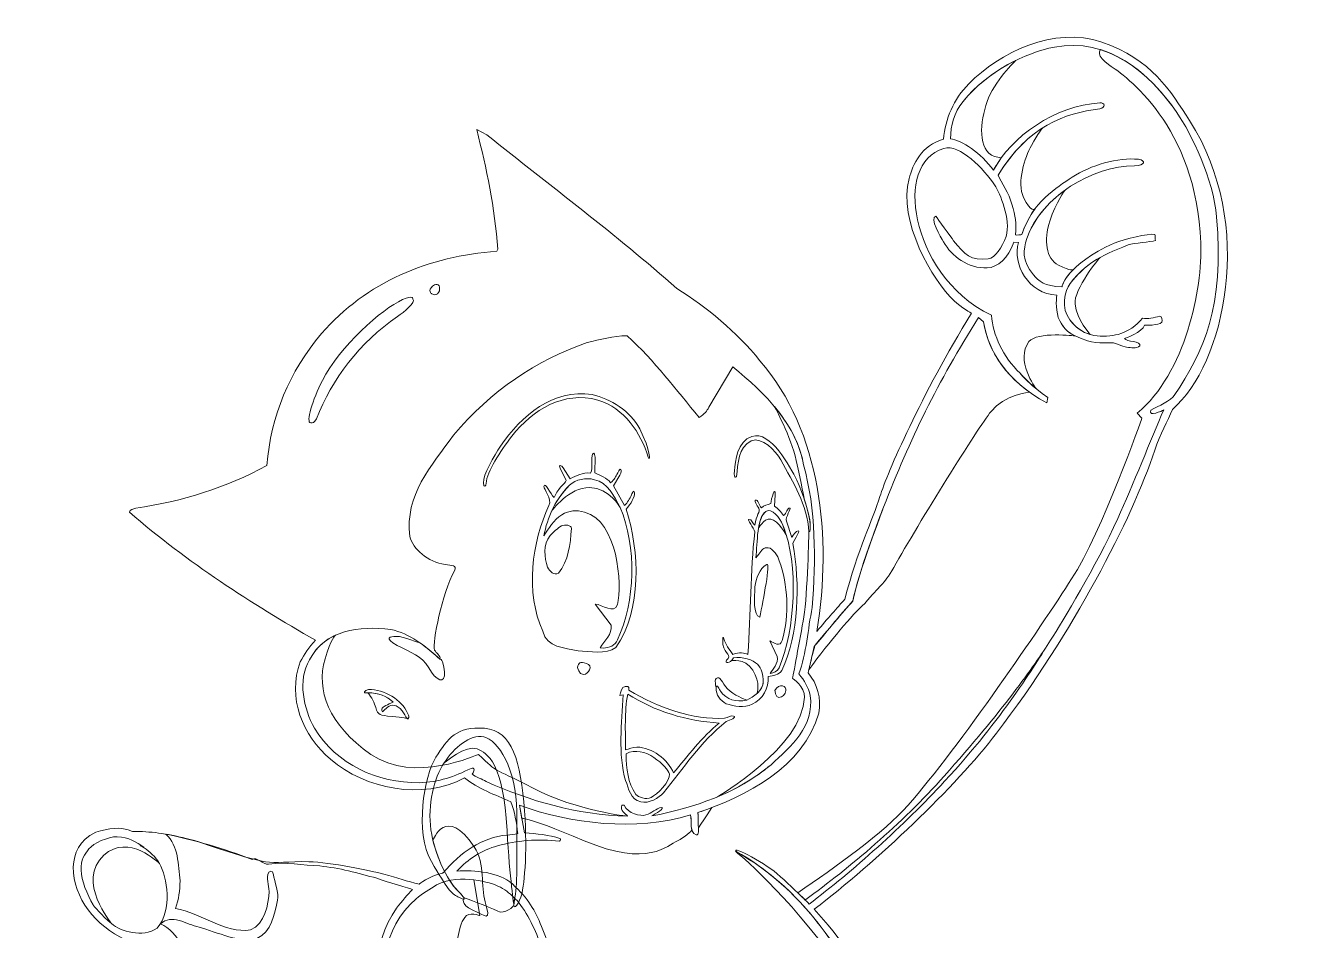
# Model space of a CAD drawing. Header units: inches. Extents: x 49 to 195, y 97 to 234.
# Drawn here: x 49 to 113.4, y 189 to 234.3 of the extents above; entities that cross this region are included whole.
import ezdxf

# ---------------------------------------------------------------- set-up
doc = ezdxf.new("R2010")
doc.units = ezdxf.units.IN
doc.header["$MEASUREMENT"] = 0
doc.layers.add('Layer 1', color=7, linetype='Continuous')

# ---------------------------------------------------------------- blocks, each defined once
blk = doc.blocks.new('block 8')
at = {"layer": 'Layer 1', "lineweight": 0}
for points, knots in [([(88.259, 202.056), (89.368, 203.533), (90.398, 204.797), (91.07, 205.384), (91.841, 206.325), (91.996, 206.261), (92.516, 207.183), (93.792, 209.447), (96.723, 214.159), (97.391, 215), (98.058, 215.841), (99.32, 215.968), (99.32, 215.968), (97.885, 216.992), (97.201, 218.302), (97.017, 219.488), (97.017, 219.488), (96.77, 219.708), (96.77, 219.708), (94.717, 216.47), (93.334, 213.608), (92.011, 210.213), (92.011, 210.213), (90.688, 206.745), (90.464, 205.506), (89.965, 204.946), (89.225, 204.066), (88.523, 203.221), (88.444, 202.827), (88.356, 202.439), (88.259, 202.056)], [0, 0, 0, 0, 1, 1, 1, 2, 2, 2, 3, 3, 3, 4, 4, 4, 5, 5, 5, 6, 6, 6, 7, 7, 7, 8, 8, 8, 9, 9, 9, 10, 10, 10, 10]), ([(82.71, 194.906), (82.71, 194.906), (82.717, 194.563), (82.731, 194.134), (82.817, 194.265), (83.059, 194.631), (83.412, 195.157), (83.174, 195.067), (82.94, 194.983), (82.71, 194.906)], [0, 0, 0, 0, 1, 1, 1, 2, 2, 2, 3, 3, 3, 3])]:
    blk.add_open_spline(points, degree=3, knots=knots, dxfattribs=at)
blk = doc.blocks.new('block 10')
at = {"layer": 'Layer 1', "lineweight": 0}
for points, knots in [([(71.487, 191.526), (70.931, 191.593), (70.24, 191.606), (69.615, 191.282), (69.278, 191.035), (68.912, 190.869), (68.591, 190.588), (66.86, 189.086), (66.74, 186.762), (66.993, 184.705), (67.103, 183.922), (67.096, 183.572), (67.265, 182.754), (67.451, 182.052), (67.801, 181.295), (67.67, 181.391), (67.368, 181.519), (66.806, 183.202), (66.622, 184.398), (66.438, 185.594), (66.323, 188.357), (67.608, 190.109), (67.898, 190.473), (68.156, 190.81), (68.412, 191.046), (68.311, 191.099), (67.112, 191.442), (66.628, 191.611), (65.681, 191.873), (64.729, 192.134), (63.763, 192.229), (62.91, 192.264), (62.072, 192.445), (61.198, 192.321), (60.908, 192.285), (60.623, 192.723), (60.372, 192.547), (58.946, 193.106), (57.508, 193.525), (56.053, 193.822), (56.699, 193.222), (56.664, 192.297), (56.761, 191.482), (56.765, 191.016), (56.693, 190.548), (56.539, 190.099), (57.812, 189.872), (58.98, 188.844), (60.296, 189.021), (61.014, 189.339), (61.192, 190.278), (61.225, 190.957), (61.215, 191.28), (61.06, 191.617), (61.209, 191.918), (61.209, 191.918), (61.406, 192.088), (61.446, 191.789), (61.485, 191.489), (61.737, 190.828), (61.653, 190.519), (61.478, 189.86), (61.353, 188.88), (60.616, 188.603), (59.88, 188.326), (58.573, 188.918), (57.718, 189.16), (57.084, 189.302), (56.33, 189.852), (55.79, 189.33), (56.692, 188.943), (57.185, 187.62), (57.352, 187.026), (57.519, 186.431), (57.564, 185.892), (57.519, 185.346), (57.519, 185.346), (57.709, 185.35), (57.915, 185.203), (58.578, 184.704), (59.502, 184.577), (60.284, 184.904), (60.908, 185.816), (60.812, 186.887), (60.5, 187.952), (60.48, 188.017), (60.35, 188.265), (60.507, 188.268), (60.665, 188.27), (60.927, 187.773), (60.999, 187.584), (61.365, 186.616), (61.392, 185.51), (60.672, 184.606), (59.914, 183.962), (58.942, 184.4), (58.12, 184.652), (57.925, 184.678), (57.703, 184.89), (57.544, 184.896), (57.285, 184.843), (57.458, 184.623), (57.508, 184.48), (58.388, 183.589), (59.03, 181.88), (58.64, 180.633), (59.247, 180.423), (59.927, 180.35), (60.547, 180.712), (61.312, 181.805), (60.779, 183.214), (60.255, 184.286), (60.255, 184.286), (60.288, 184.346), (60.288, 184.346), (60.549, 184.247), (60.699, 184.06), (60.79, 183.827), (61.563, 182.881), (61.442, 181.593), (60.943, 180.569), (60.352, 179.798), (59.329, 180.131), (58.557, 180.204), (59.027, 179.67), (59.431, 178.98), (59.649, 178.123), (59.867, 177.266), (59.763, 176.632), (59.763, 176.632), (59.763, 176.632), (60.49, 176.549), (60.893, 176.949), (61.188, 177.235), (61.222, 177.641), (61.207, 178.002), (61.163, 178.264), (61.193, 178.572), (61.089, 178.781), (61.012, 179.11), (60.792, 179.739), (60.772, 179.911), (60.751, 180.084), (60.921, 179.851), (60.999, 179.823), (61.49, 179.001), (61.73, 178.037), (61.398, 177.142), (61.451, 176.857), (61.644, 176.677), (61.831, 176.501), (63.733, 175.207), (65.94, 174.456), (68.08, 174.142), (68.08, 174.142), (68.507, 174.143), (68.839, 174.152), (69.984, 174.199), (71.26, 174.629), (72.042, 175.407), (73.475, 176.541), (73.784, 178.532), (73.743, 180.201), (73.525, 180.161), (73.475, 179.903), (73.291, 179.821), (73.194, 179.859), (73.148, 179.933), (73.13, 180.03), (73.595, 180.656), (74.008, 181.381), (74.33, 182.135), (74.066, 181.638), (75.256, 183.673), (75.231, 185.191), (75.262, 186.143), (75.095, 187.416), (74.782, 188.37), (74.566, 189.058), (74.035, 190.116), (73.575, 190.565), (73.114, 191.015), (72.691, 191.382), (71.487, 191.526)], [0, 0, 0, 0, 1, 1, 1, 2, 2, 2, 3, 3, 3, 4, 4, 4, 5, 5, 5, 6, 6, 6, 7, 7, 7, 8, 8, 8, 9, 9, 9, 10, 10, 10, 11, 11, 11, 12, 12, 12, 13, 13, 13, 14, 14, 14, 15, 15, 15, 16, 16, 16, 17, 17, 17, 18, 18, 18, 19, 19, 19, 20, 20, 20, 21, 21, 21, 22, 22, 22, 23, 23, 23, 24, 24, 24, 25, 25, 25, 26, 26, 26, 27, 27, 27, 28, 28, 28, 29, 29, 29, 30, 30, 30, 31, 31, 31, 32, 32, 32, 33, 33, 33, 34, 34, 34, 35, 35, 35, 36, 36, 36, 37, 37, 37, 38, 38, 38, 39, 39, 39, 40, 40, 40, 41, 41, 41, 42, 42, 42, 43, 43, 43, 44, 44, 44, 45, 45, 45, 46, 46, 46, 47, 47, 47, 48, 48, 48, 49, 49, 49, 50, 50, 50, 51, 51, 51, 52, 52, 52, 53, 53, 53, 54, 54, 54, 55, 55, 55, 56, 56, 56, 57, 57, 57, 58, 58, 58, 59, 59, 59, 60, 60, 60, 61, 61, 61, 61]), ([(72.274, 180.551), (73.502, 180.445), (74.907, 183.483), (74.907, 183.483), (75.09, 184.023), (75.24, 184.641), (75.231, 185.191), (75.262, 186.143), (75.095, 187.416), (74.782, 188.37), (74.566, 189.058), (74.035, 190.116), (73.575, 190.565), (73.114, 191.015), (72.691, 191.382), (71.487, 191.526), (71.487, 191.526), (71.784, 189.742), (71.784, 189.742), (71.784, 189.742), (71.214, 189.954), (71.034, 189.655), (70.84, 189.335), (70.751, 189.307), (70.56, 187.735), (70.373, 186.19), (70.876, 180.673), (72.274, 180.551)], [0, 0, 0, 0, 1, 1, 1, 2, 2, 2, 3, 3, 3, 4, 4, 4, 5, 5, 5, 6, 6, 6, 7, 7, 7, 8, 8, 8, 9, 9, 9, 9])]:
    blk.add_open_spline(points, degree=3, knots=knots, dxfattribs=at)
blk = doc.blocks.new('block 7')
at = {"layer": 'Layer 1', "lineweight": 0}
for points, knots in [([(109.234, 120.845), (106.493, 122.803), (103.435, 123.963), (99.911, 124.007), (99.911, 124.007), (99.881, 124.069), (99.881, 124.069), (100.197, 124.475), (100.197, 125.077), (99.925, 125.499), (99.549, 125.936), (99.038, 126.343), (98.465, 126.207), (98.6, 126.599), (98.901, 126.945), (98.827, 127.397), (98.149, 129.445), (97.35, 131.449), (96.672, 133.497), (95.814, 136.344), (95.151, 139.311), (95.046, 142.444), (95.723, 142.806), (96.266, 143.272), (96.868, 143.799), (97.772, 144.823), (98.284, 146.241), (97.788, 147.596), (97.32, 148.982), (96.033, 149.678), (94.828, 150.111), (94.289, 150.305), (94.112, 150.317), (93.547, 150.487), (93.473, 153.259), (93.223, 156.257), (93.148, 159.073), (93.148, 159.073), (93.043, 165.596), (93.043, 165.596), (93.043, 165.596), (93.133, 166.545), (93.133, 166.545), (93.615, 168.397), (93.299, 170.446), (92.967, 172.268), (93.208, 174.889), (93.118, 177.6), (92.832, 180.161), (92.801, 181.019), (92.47, 181.787), (92.47, 182.631), (92.47, 182.631), (92.365, 183.113), (92.365, 183.113), (92.213, 183.679), (91.982, 184.35), (91.816, 184.792), (90.962, 187.072), (89.798, 188.706), (88.532, 190.058), (91.635, 192.429), (95.633, 196.206), (97.668, 198.879), (101.496, 203.905), (104.451, 209.606), (105.597, 213.063), (105.869, 213.882), (106.244, 214.511), (106.479, 215.104), (109.094, 217.34), (110.681, 224.367), (107.342, 229.57), (106.376, 231.077), (105.433, 232.642), (102.94, 233.507), (100.551, 234.327), (97.808, 232.968), (96.286, 231.422), (95.5, 230.624), (95.111, 229.666), (95.007, 228.642), (93.909, 228.335), (93.479, 227.37), (93.285, 226.673), (92.7, 224.576), (94.49, 221.523), (95.539, 220.547), (95.913, 220.2), (96.412, 219.918), (96.412, 219.918), (93.904, 215.855), (92.193, 211.918), (91.826, 210.74), (91.46, 209.561), (90.721, 208.104), (90.069, 205.596), (89.678, 205.166), (89.201, 204.62), (88.663, 203.984), (89.448, 208.694), (88.877, 213.996), (85.813, 217.544), (84.623, 219.006), (83.177, 220.21), (81.656, 221.159), (78.598, 223.856), (75.329, 226.311), (72.136, 228.856), (72.136, 228.856), (71.624, 229.127), (71.624, 229.127), (72.121, 227.184), (72.528, 225.211), (72.678, 223.132), (72.678, 223.132), (72.633, 223.027), (72.633, 223.027), (69.229, 222.786), (66.096, 221.491), (63.852, 218.9), (62.226, 216.987), (61.321, 214.788), (61.111, 212.288), (59.092, 211.173), (56.878, 210.51), (54.543, 210.149), (54.423, 210.104), (54.227, 210.104), (54.227, 209.953), (57.15, 207.423), (60.343, 205.375), (63.551, 203.537), (63.219, 203.206), (62.993, 202.829), (62.783, 202.452), (62.12, 200.675), (62.903, 198.747), (64.304, 197.572), (66.051, 196.081), (68.913, 195.509), (71.006, 196.638), (71.714, 196.096), (72.528, 195.795), (73.341, 195.449), (73.537, 194.951), (73.612, 194.394), (73.688, 193.852), (73.507, 193.822), (73.326, 193.792), (73.145, 193.777), (71.906, 193.675), (70.786, 192.893), (69.95, 191.881), (69.94, 191.878), (69.927, 191.876), (69.918, 191.873), (69.187, 191.691), (68.738, 191.323), (68.738, 191.323), (68.149, 191.439), (67.642, 191.656), (66.977, 191.825), (66.312, 191.994), (64.289, 192.418), (63.223, 192.443), (62.156, 192.467), (61.605, 192.344), (61.04, 192.442), (59.706, 192.674), (58.088, 193.367), (57.073, 193.611), (56.059, 193.854), (55.288, 193.965), (54.384, 193.961), (53.788, 194.223), (53.169, 194.117), (52.544, 193.922), (51.684, 193.485), (51.461, 192.881), (51.409, 192.18), (51.406, 190.624), (52.564, 189.214), (54.007, 188.536), (53.362, 187.932), (52.979, 187.029), (53.194, 186.158), (53.267, 185.09), (54.014, 184.307), (54.699, 183.616), (54.021, 182.924), (54.206, 182.002), (54.427, 181.158), (54.554, 180.74), (54.915, 180.211), (55.346, 179.697), (55.75, 179.217), (56.203, 178.977), (56.304, 178.894), (56.031, 178.099), (55.764, 177.609), (56.233, 176.451), (56.647, 175.43), (57.346, 174.243), (59.009, 174.585), (59.642, 174.714), (60.023, 175.242), (60.143, 175.833), (60.579, 175.822), (61.145, 176.008), (61.49, 176.276), (62.807, 175.402), (64.291, 174.567), (65.842, 174.156), (67.639, 173.764), (69.09, 173.569), (70.965, 174.191), (71.241, 174.261), (71.474, 174.437), (71.677, 174.528), (72.039, 174.773), (73.319, 175.262), (73.983, 177.463), (74.369, 178.744), (74.141, 179.674), (74.088, 180.503), (74.149, 180.586), (74.493, 181.097), (74.552, 181.188), (75.684, 179.499), (77.199, 177.962), (77.408, 175.883), (77.664, 174.738), (77.875, 173.578), (78.056, 172.403), (78.056, 172.403), (78.033, 170.897), (78.033, 170.897), (76.81, 169.691), (76.699, 168.285), (76.549, 167.381), (76.398, 166.477), (76.287, 164.983), (77.129, 162.5), (76.527, 161.558), (75.586, 159.992), (75.586, 159.992), (73.718, 156.843), (72.136, 153.59), (70.359, 150.412), (68.235, 150.517), (66.096, 149.689), (65.117, 147.731), (64.53, 146.135), (65.132, 144.432), (66.292, 143.258), (62.978, 137.624), (60.584, 131.614), (58.294, 125.559), (57.993, 124.912), (57.933, 124.14), (57.435, 123.582), (56.562, 122.483), (55.929, 120.981), (56.547, 119.594), (54.965, 117.818), (53.625, 115.965), (52.51, 113.977), (50.703, 110.543), (49.031, 106.28), (50.507, 102.274), (51.682, 99.351), (54.664, 97.71), (57.616, 97.363), (62.858, 96.58), (68.521, 97.122), (71.895, 101.505), (75.028, 106.43), (73.597, 113.599), (71.036, 118.314), (70.901, 118.466), (71.112, 118.541), (71.217, 118.556), (72.482, 119.323), (72.211, 120.965), (71.986, 122.17), (73.04, 123.451), (72.934, 125.228), (73.492, 126.719), (73.492, 126.719), (75.586, 132.714), (75.586, 132.714), (76.534, 135.183), (77.574, 137.639), (78.598, 140.064), (79.622, 140.305), (80.933, 140.715), (82.156, 141.807), (82.288, 141.921), (82.42, 141.581), (82.575, 141.586), (82.845, 136.54), (83.267, 131.569), (84.096, 126.779), (84.454, 124.956), (84.717, 122.509), (85.752, 121.658), (85.526, 121.522), (85.391, 121.267), (85.376, 120.995), (85.437, 120.724), (85.542, 120.469), (85.813, 120.272), (85.187, 116.862), (87.138, 113.405), (90.166, 111.356), (95.393, 107.967), (102.366, 106.55), (108.767, 108.283), (110.755, 109.067), (112.849, 111.01), (113.06, 113.254), (113.436, 116.402), (111.569, 118.871), (109.234, 120.845)], [0, 0, 0, 0, 1, 1, 1, 2, 2, 2, 3, 3, 3, 4, 4, 4, 5, 5, 5, 6, 6, 6, 7, 7, 7, 8, 8, 8, 9, 9, 9, 10, 10, 10, 11, 11, 11, 12, 12, 12, 13, 13, 13, 14, 14, 14, 15, 15, 15, 16, 16, 16, 17, 17, 17, 18, 18, 18, 19, 19, 19, 20, 20, 20, 21, 21, 21, 22, 22, 22, 23, 23, 23, 24, 24, 24, 25, 25, 25, 26, 26, 26, 27, 27, 27, 28, 28, 28, 29, 29, 29, 30, 30, 30, 31, 31, 31, 32, 32, 32, 33, 33, 33, 34, 34, 34, 35, 35, 35, 36, 36, 36, 37, 37, 37, 38, 38, 38, 39, 39, 39, 40, 40, 40, 41, 41, 41, 42, 42, 42, 43, 43, 43, 44, 44, 44, 45, 45, 45, 46, 46, 46, 47, 47, 47, 48, 48, 48, 49, 49, 49, 50, 50, 50, 51, 51, 51, 52, 52, 52, 53, 53, 53, 54, 54, 54, 55, 55, 55, 56, 56, 56, 57, 57, 57, 58, 58, 58, 59, 59, 59, 60, 60, 60, 61, 61, 61, 62, 62, 62, 63, 63, 63, 64, 64, 64, 65, 65, 65, 66, 66, 66, 67, 67, 67, 68, 68, 68, 69, 69, 69, 70, 70, 70, 71, 71, 71, 72, 72, 72, 73, 73, 73, 74, 74, 74, 75, 75, 75, 76, 76, 76, 77, 77, 77, 78, 78, 78, 79, 79, 79, 80, 80, 80, 81, 81, 81, 82, 82, 82, 83, 83, 83, 84, 84, 84, 85, 85, 85, 86, 86, 86, 87, 87, 87, 88, 88, 88, 89, 89, 89, 90, 90, 90, 91, 91, 91, 92, 92, 92, 93, 93, 93, 94, 94, 94, 95, 95, 95, 96, 96, 96, 97, 97, 97, 98, 98, 98, 99, 99, 99, 100, 100, 100, 101, 101, 101, 102, 102, 102, 103, 103, 103, 104, 104, 104, 105, 105, 105, 106, 106, 106, 107, 107, 107, 108, 108, 108, 108]), ([(108.694, 224.75), (108.53, 226.645), (107.449, 228.886), (106.693, 229.982), (105.311, 231.989), (103.23, 233.759), (100.565, 233.254), (99.109, 232.978), (97.237, 232.049), (95.989, 230.536), (95.512, 229.958), (95.386, 229.348), (95.358, 228.655), (95.917, 228.588), (96.897, 227.951), (97.515, 227.082), (98.379, 228.754), (100.601, 230.334), (102.837, 230.459), (103.124, 230.475), (103.134, 230.259), (102.839, 230.156), (101.076, 229.956), (99.251, 229.288), (97.75, 226.845), (97.91, 226.465), (98.291, 225.923), (98.442, 225.384), (98.615, 224.77), (98.675, 224.454), (98.625, 223.854), (98.626, 223.821), (98.935, 223.858), (98.935, 223.858), (99.457, 225.505), (100.678, 226.209), (101.452, 226.733), (102.383, 227.334), (103.751, 227.75), (104.783, 227.633), (105.161, 227.591), (105.126, 227.312), (104.581, 227.31), (102.485, 227.304), (99.932, 225.788), (99.18, 223.66), (99.017, 223.098), (98.903, 222.593), (99.515, 221.85), (99.779, 221.527), (100.073, 221.266), (100.945, 221.247), (100.945, 221.247), (101.161, 222.364), (103.557, 223.424), (104.099, 223.664), (105.27, 223.922), (105.597, 223.873), (105.651, 223.85), (105.596, 223.614), (105.625, 223.562), (105.388, 223.482), (104.555, 223.454), (104.264, 223.341), (102.746, 222.754), (102.157, 222.41), (101.349, 221.404), (101.067, 221.053), (100.886, 220.163), (101.347, 219.592), (102.002, 218.658), (103.064, 218.69), (103.764, 218.863), (104.277, 219.026), (104.679, 219.272), (104.979, 219.679), (105.224, 219.612), (105.587, 219.688), (105.822, 219.782), (105.984, 219.751), (105.97, 219.573), (105.948, 219.478), (105.853, 219.372), (105.667, 219.367), (105.467, 219.329), (105.255, 219.334), (105.086, 219.333), (105.082, 219.318), (104.99, 218.967), (104.08, 218.651), (104.08, 218.651), (104.17, 218.496), (104.928, 218.524), (104.851, 218.285), (104.647, 218.113), (104.44, 218.216), (104.185, 218.215), (104.003, 218.271), (103.503, 218.444), (103.503, 218.444), (103.503, 218.444), (102.726, 218.378), (102.226, 218.54), (101.179, 218.879), (101.08, 219.159), (100.831, 219.533), (100.618, 219.99), (100.651, 220.561), (100.691, 220.831), (99.284, 220.853), (98.427, 222.412), (98.77, 223.469), (98.77, 223.469), (98.534, 223.49), (98.534, 223.49), (98.279, 222.671), (97.7, 222.213), (97.205, 222.192), (96.236, 222.152), (95.42, 222.781), (95.018, 223.494), (94.881, 223.739), (94.274, 224.708), (94.631, 224.783), (94.715, 224.663), (95.369, 223.747), (95.518, 223.555), (96.037, 222.875), (96.411, 222.534), (97.242, 222.647), (97.632, 222.7), (97.913, 223.22), (98.15, 223.769), (98.394, 224.63), (97.849, 225.928), (97.571, 226.348), (97.058, 227.123), (95.806, 228.433), (95.024, 228.181), (93.734, 227.766), (93.343, 226.28), (93.712, 224.593), (94.08, 222.906), (95.224, 220.888), (97.407, 219.817), (97.491, 218.808), (97.996, 217.749), (98.846, 216.913), (98.846, 216.913), (99.44, 216.224), (100.233, 215.699), (100.233, 215.699), (100.192, 215.433), (100.192, 215.433), (98.154, 216.505), (97.235, 218.084), (97.017, 219.488), (97.017, 219.488), (96.77, 219.708), (96.77, 219.708), (94.717, 216.47), (93.334, 213.608), (92.011, 210.213), (92.011, 210.213), (90.884, 207.394), (90.47, 205.504), (89.908, 204.903), (88.931, 203.699), (88.572, 203.269), (88.556, 203.25), (88.437, 202.755), (88.421, 202.736), (88.359, 202.457), (88.294, 202.182), (88.223, 201.91), (88.69, 201.353), (88.901, 200.63), (88.764, 199.892), (88.012, 197.181), (85.09, 195.705), (82.71, 194.906), (82.71, 194.906), (82.719, 194.455), (82.738, 193.939), (82.724, 193.849), (82.691, 193.776), (82.615, 193.792), (82.268, 193.927), (82.414, 194.452), (82.338, 194.783), (79.597, 193.94), (76.324, 194.349), (73.763, 195.268), (73.763, 195.268), (74.019, 193.882), (74.019, 193.882), (74.636, 193.852), (75.239, 193.777), (75.796, 193.611), (75.856, 193.581), (75.826, 193.506), (75.781, 193.475), (74.712, 193.596), (73.612, 193.506), (72.663, 193.234), (71.882, 193.036), (71.201, 192.57), (70.631, 191.974), (71.515, 192.032), (72.76, 191.919), (73.411, 191.329), (74.238, 190.579), (74.539, 189.996), (74.874, 189.2), (75.423, 187.905), (75.864, 186.194), (75.73, 184.773), (75.698, 184.421), (75.64, 184.066), (75.563, 183.716), (75.74, 183.939), (75.909, 184.164), (76.067, 184.393), (76.128, 184.333), (76.187, 184.378), (76.128, 184.167), (76.093, 184.048), (75.787, 183.628), (75.423, 183.165), (75.264, 182.61), (75.053, 182.083), (74.805, 181.619), (75.686, 180.247), (76.745, 178.935), (77.423, 177.509), (78.131, 178.022), (78.944, 178.248), (79.728, 178.534), (83.644, 179.633), (88.615, 179.739), (92.53, 178.564), (92.38, 180.748), (92.064, 182.857), (91.341, 184.8), (90.124, 187.915), (87.781, 191.173), (84.732, 192.883), (84.089, 193.391), (85.994, 192.443), (86.669, 191.845), (87.143, 191.426), (87.616, 190.992), (88.078, 190.528), (88.089, 190.535), (88.099, 190.543), (88.109, 190.55), (90.276, 192.114), (92.925, 194.351), (95.042, 196.727), (97.937, 199.977), (99.543, 202.224), (100.372, 203.534), (100.998, 204.522), (102.637, 207.214), (103.737, 209.635), (104.503, 211.283), (105.414, 213.643), (106.041, 215.08), (105.977, 215.036), (105.258, 214.69), (105.391, 215.071), (105.782, 215.246), (106.417, 215.573), (106.571, 215.804), (108.057, 218.034), (109.086, 220.206), (108.694, 224.75)], [0, 0, 0, 0, 1, 1, 1, 2, 2, 2, 3, 3, 3, 4, 4, 4, 5, 5, 5, 6, 6, 6, 7, 7, 7, 8, 8, 8, 9, 9, 9, 10, 10, 10, 11, 11, 11, 12, 12, 12, 13, 13, 13, 14, 14, 14, 15, 15, 15, 16, 16, 16, 17, 17, 17, 18, 18, 18, 19, 19, 19, 20, 20, 20, 21, 21, 21, 22, 22, 22, 23, 23, 23, 24, 24, 24, 25, 25, 25, 26, 26, 26, 27, 27, 27, 28, 28, 28, 29, 29, 29, 30, 30, 30, 31, 31, 31, 32, 32, 32, 33, 33, 33, 34, 34, 34, 35, 35, 35, 36, 36, 36, 37, 37, 37, 38, 38, 38, 39, 39, 39, 40, 40, 40, 41, 41, 41, 42, 42, 42, 43, 43, 43, 44, 44, 44, 45, 45, 45, 46, 46, 46, 47, 47, 47, 48, 48, 48, 49, 49, 49, 50, 50, 50, 51, 51, 51, 52, 52, 52, 53, 53, 53, 54, 54, 54, 55, 55, 55, 56, 56, 56, 57, 57, 57, 58, 58, 58, 59, 59, 59, 60, 60, 60, 61, 61, 61, 62, 62, 62, 63, 63, 63, 64, 64, 64, 65, 65, 65, 66, 66, 66, 67, 67, 67, 68, 68, 68, 69, 69, 69, 70, 70, 70, 71, 71, 71, 72, 72, 72, 73, 73, 73, 74, 74, 74, 75, 75, 75, 76, 76, 76, 77, 77, 77, 78, 78, 78, 79, 79, 79, 80, 80, 80, 81, 81, 81, 82, 82, 82, 83, 83, 83, 84, 84, 84, 85, 85, 85, 86, 86, 86, 87, 87, 87, 88, 88, 88, 89, 89, 89, 90, 90, 90, 91, 91, 91, 92, 92, 92, 92]), ([(88.283, 190.319), (90.424, 191.948), (93.026, 194.259), (95.068, 196.472), (98.019, 199.672), (99.543, 202.224), (100.372, 203.534), (100.998, 204.522), (102.638, 207.214), (103.737, 209.635), (104.503, 211.283), (105.414, 213.643), (106.041, 215.08), (105.977, 215.036), (105.258, 214.69), (105.391, 215.071), (105.782, 215.246), (106.417, 215.573), (106.571, 215.804), (108.057, 218.034), (109.086, 220.206), (108.694, 224.75), (108.53, 226.645), (107.448, 228.886), (106.693, 229.982), (105.739, 231.367), (104.453, 232.639), (102.871, 233.129), (102.871, 233.129), (102.598, 232.835), (103.34, 232.34), (104.082, 231.846), (107.684, 229.344), (107.9, 223.444), (107.985, 221.128), (107.148, 216.93), (104.716, 214.919), (104.716, 214.919), (104.954, 214.664), (104.954, 214.664), (104.954, 214.664), (102.951, 208.972), (101.431, 206.61), (99.911, 204.249), (95.836, 198.24), (93.228, 195.259), (92.058, 193.923), (89.553, 192.128), (87.71, 190.889), (87.903, 190.704), (88.093, 190.514), (88.283, 190.319)], [0, 0, 0, 0, 1, 1, 1, 2, 2, 2, 3, 3, 3, 4, 4, 4, 5, 5, 5, 6, 6, 6, 7, 7, 7, 8, 8, 8, 9, 9, 9, 10, 10, 10, 11, 11, 11, 12, 12, 12, 13, 13, 13, 14, 14, 14, 15, 15, 15, 16, 16, 16, 17, 17, 17, 17]), ([(97.899, 227.702), (97.752, 227.498), (97.622, 227.291), (97.515, 227.082), (96.897, 227.951), (95.917, 228.588), (95.358, 228.655), (95.386, 229.348), (95.512, 229.958), (95.989, 230.536), (96.723, 231.427), (97.675, 232.116), (98.63, 232.588), (98.63, 232.588), (97.538, 231.525), (97.192, 230.523), (96.846, 229.522), (96.703, 228.085), (97.569, 227.777), (97.569, 227.777), (97.899, 227.702), (97.899, 227.702), (97.899, 227.702), (97.899, 227.702), (97.899, 227.702)], [0, 0, 0, 0, 1, 1, 1, 2, 2, 2, 3, 3, 3, 4, 4, 4, 5, 5, 5, 6, 6, 6, 7, 7, 7, 8, 8, 8, 8]), ([(99.598, 225.154), (99.331, 224.8), (99.098, 224.375), (98.935, 223.858), (98.935, 223.858), (98.626, 223.821), (98.625, 223.854), (98.675, 224.454), (98.615, 224.77), (98.442, 225.384), (98.291, 225.923), (97.91, 226.465), (97.75, 226.845), (98.439, 227.967), (99.197, 228.714), (99.984, 229.214), (99.984, 229.214), (99.736, 228.925), (99.413, 228.326), (99.089, 227.728), (98.667, 226.499), (99.023, 225.715), (99.38, 224.932), (99.598, 225.154), (99.598, 225.154), (99.598, 225.154), (99.598, 225.154), (99.598, 225.154)], [0, 0, 0, 0, 1, 1, 1, 2, 2, 2, 3, 3, 3, 4, 4, 4, 5, 5, 5, 6, 6, 6, 7, 7, 7, 8, 8, 8, 9, 9, 9, 9]), ([(99.641, 216.144), (99.162, 216.546), (98.846, 216.913), (98.846, 216.913), (97.996, 217.749), (97.491, 218.808), (97.407, 219.817), (95.224, 220.888), (94.08, 222.906), (93.712, 224.593), (93.343, 226.28), (93.734, 227.766), (95.024, 228.181), (95.806, 228.433), (97.058, 227.123), (97.571, 226.348), (97.849, 225.928), (98.394, 224.63), (98.15, 223.769), (97.913, 223.22), (97.632, 222.7), (97.242, 222.647), (96.411, 222.534), (96.037, 222.875), (95.518, 223.555), (95.369, 223.747), (94.715, 224.663), (94.631, 224.783), (94.274, 224.708), (94.881, 223.739), (95.018, 223.494), (95.42, 222.781), (96.236, 222.152), (97.205, 222.192), (97.7, 222.213), (98.279, 222.671), (98.534, 223.49), (98.534, 223.49), (98.77, 223.469), (98.77, 223.469), (98.427, 222.412), (99.284, 220.853), (100.691, 220.831), (100.651, 220.561), (100.618, 219.99), (100.831, 219.534), (101.018, 219.253), (101.12, 219.025), (101.602, 218.785), (101.602, 218.785), (99.707, 219.017), (99.293, 218.499), (98.584, 217.611), (99.641, 216.144), (99.641, 216.144), (99.641, 216.144), (99.641, 216.144), (99.641, 216.144)], [0, 0, 0, 0, 1, 1, 1, 2, 2, 2, 3, 3, 3, 4, 4, 4, 5, 5, 5, 6, 6, 6, 7, 7, 7, 8, 8, 8, 9, 9, 9, 10, 10, 10, 11, 11, 11, 12, 12, 12, 13, 13, 13, 14, 14, 14, 15, 15, 15, 16, 16, 16, 17, 17, 17, 18, 18, 18, 19, 19, 19, 19]), ([(101.503, 222.103), (101.013, 221.602), (100.945, 221.247), (100.945, 221.247), (100.073, 221.266), (99.779, 221.527), (99.515, 221.85), (98.903, 222.593), (99.017, 223.098), (99.18, 223.66), (99.521, 224.625), (100.233, 225.464), (101.103, 226.094), (101.103, 226.094), (100.642, 225.493), (100.339, 224.539), (100.035, 223.584), (100.132, 222.653), (100.774, 222.331), (101.418, 222.01), (101.503, 222.103), (101.503, 222.103), (101.503, 222.103), (101.503, 222.103), (101.503, 222.103)], [0, 0, 0, 0, 1, 1, 1, 2, 2, 2, 3, 3, 3, 4, 4, 4, 5, 5, 5, 6, 6, 6, 7, 7, 7, 8, 8, 8, 8]), ([(102.356, 218.858), (101.985, 218.968), (101.628, 219.191), (101.347, 219.592), (100.886, 220.163), (101.067, 221.053), (101.349, 221.404), (101.844, 222.02), (102.256, 222.388), (102.851, 222.715), (102.851, 222.715), (101.512, 221.123), (101.599, 220.369), (101.686, 219.615), (102.356, 218.858), (102.356, 218.858), (102.356, 218.858), (102.356, 218.858), (102.356, 218.858)], [0, 0, 0, 0, 1, 1, 1, 2, 2, 2, 3, 3, 3, 4, 4, 4, 5, 5, 5, 6, 6, 6, 6]), ([(69.756, 221.129), (69.786, 220.994), (69.681, 220.903), (69.59, 220.858), (69.59, 220.858), (69.485, 220.828), (69.38, 220.888), (69.317, 220.924), (69.184, 221.035), (69.41, 221.28), (69.502, 221.38), (69.813, 221.441), (69.756, 221.129)], [0, 0, 0, 0, 1, 1, 1, 2, 2, 2, 3, 3, 3, 4, 4, 4, 4]), ([(68.431, 220.633), (68.6, 220.47), (67.975, 219.981), (67.659, 219.755), (65.761, 218.475), (64.375, 216.607), (63.592, 214.634), (63.498, 214.427), (63.4, 214.412), (63.31, 214.427), (63.046, 214.427), (63.404, 215.594), (63.893, 216.554), (64.754, 218.241), (66.887, 220.15), (67.903, 220.602), (68.482, 220.859), (68.431, 220.633), (68.431, 220.633)], [0, 0, 0, 0, 1, 1, 1, 2, 2, 2, 3, 3, 3, 4, 4, 4, 5, 5, 5, 6, 6, 6, 6]), ([(79.17, 218.795), (80.526, 217.53), (81.625, 216.083), (82.77, 214.698), (83.06, 214.897), (83.147, 215.014), (83.252, 215.21), (83.252, 215.21), (84.457, 217.228), (84.457, 217.228), (86.069, 215.933), (87.681, 214.306), (87.997, 212.318), (88.63, 210.134), (88.615, 207.559), (88.434, 205.178), (88.207, 204.094), (88.153, 202.874), (87.761, 201.85), (88.037, 201.511), (88.253, 201.188), (88.328, 200.765), (88.569, 199.244), (87.364, 198.22), (86.37, 197.301), (84.638, 195.855), (82.547, 195.155), (80.393, 194.733), (80.558, 194.823), (81.108, 195.147), (80.882, 195.16), (80.612, 195.13), (80.393, 194.859), (80.104, 194.783), (79.816, 194.708), (79.216, 194.846), (79.005, 195.268), (79.005, 195.268), (78.899, 195.268), (78.899, 195.268), (78.778, 195.012), (79.095, 194.831), (79.185, 194.726), (76.625, 194.801), (74.29, 195.479), (72.091, 196.458), (71.927, 196.589), (71.553, 196.663), (71.399, 196.849), (71.531, 196.942), (71.531, 197.206), (71.343, 197.118), (70.514, 196.711), (69.741, 196.428), (68.747, 196.397), (66.624, 196.397), (64.621, 197.301), (63.491, 199.139), (62.964, 200.087), (62.632, 201.534), (63.249, 202.558), (64.048, 204.079), (65.75, 204.26), (67.316, 204.079), (68.28, 203.868), (69.018, 203.281), (69.786, 202.588), (69.831, 202.754), (69.606, 202.889), (69.515, 203.04), (69.398, 203.431), (69.887, 205.879), (70.514, 207.021), (70.623, 207.32), (70.414, 207.272), (70.037, 207.335), (69.184, 207.461), (68.431, 208.101), (68.28, 208.741), (68.009, 210.804), (69.334, 212.258), (70.464, 213.809), (72.332, 216.038), (74.636, 217.59), (77.151, 218.448), (77.815, 218.599), (78.447, 218.795), (79.17, 218.795)], [0, 0, 0, 0, 1, 1, 1, 2, 2, 2, 3, 3, 3, 4, 4, 4, 5, 5, 5, 6, 6, 6, 7, 7, 7, 8, 8, 8, 9, 9, 9, 10, 10, 10, 11, 11, 11, 12, 12, 12, 13, 13, 13, 14, 14, 14, 15, 15, 15, 16, 16, 16, 17, 17, 17, 18, 18, 18, 19, 19, 19, 20, 20, 20, 21, 21, 21, 22, 22, 22, 23, 23, 23, 24, 24, 24, 25, 25, 25, 26, 26, 26, 27, 27, 27, 28, 28, 28, 29, 29, 29, 29]), ([(79.79, 214.126), (80.343, 213.054), (80.335, 212.423), (80.218, 212.707), (79.841, 213.927), (79.035, 215.165), (77.694, 215.572), (75.977, 216.038), (74.443, 215.102), (73.389, 213.762), (72.786, 212.993), (72.136, 211.982), (72.096, 211.402), (72.087, 211.275), (71.984, 211.126), (71.958, 211.427), (71.933, 211.816), (72.498, 212.77), (72.814, 213.267), (73.899, 214.803), (75.42, 216.144), (77.408, 215.842), (78.327, 215.647), (79.324, 215.031), (79.79, 214.126)], [0, 0, 0, 0, 1, 1, 1, 2, 2, 2, 3, 3, 3, 4, 4, 4, 5, 5, 5, 6, 6, 6, 7, 7, 7, 8, 8, 8, 8]), ([(83.69, 195.695), (84.643, 196.095), (85.547, 196.614), (86.37, 197.301), (87.364, 198.22), (88.569, 199.244), (88.328, 200.765), (88.253, 201.188), (88.037, 201.511), (87.761, 201.85), (88.153, 202.874), (88.207, 204.094), (88.434, 205.178), (88.615, 207.559), (88.63, 210.134), (87.997, 212.318), (87.825, 213.398), (87.271, 214.371), (86.542, 215.243), (86.542, 215.243), (87.372, 213.749), (87.636, 212.544), (87.899, 211.339), (88.038, 210.607), (88.038, 210.607), (88.206, 210.103), (88.33, 209.596), (88.338, 209.318), (88.35, 208.904), (88.268, 208.974), (88.268, 208.974), (88.268, 208.974), (88.201, 205.841), (88.012, 204.712), (87.824, 203.582), (87.447, 201.624), (87.447, 201.624), (87.447, 201.624), (88.074, 201.214), (88.049, 200.682), (87.937, 198.159), (83.69, 195.695), (83.69, 195.695)], [0, 0, 0, 0, 1, 1, 1, 2, 2, 2, 3, 3, 3, 4, 4, 4, 5, 5, 5, 6, 6, 6, 7, 7, 7, 8, 8, 8, 9, 9, 9, 10, 10, 10, 11, 11, 11, 12, 12, 12, 13, 13, 13, 14, 14, 14, 14]), ([(87.66, 211.552), (87.987, 210.887), (88.324, 209.783), (88.338, 209.318), (88.35, 208.904), (88.268, 208.974), (88.268, 208.974), (88.177, 210.33), (87.489, 211.439), (86.857, 212.569), (86.584, 213.051), (85.928, 213.736), (85.376, 213.536), (84.713, 213.189), (84.729, 212.393), (84.638, 211.746), (84.638, 211.746), (84.498, 211.54), (84.535, 212.029), (84.573, 212.518), (84.673, 213.49), (85.413, 213.749), (86.349, 214.075), (87.334, 212.218), (87.66, 211.552)], [0, 0, 0, 0, 1, 1, 1, 2, 2, 2, 3, 3, 3, 4, 4, 4, 5, 5, 5, 6, 6, 6, 7, 7, 7, 8, 8, 8, 8]), ([(77.543, 211.929), (77.815, 211.793), (78.138, 211.683), (78.334, 211.427), (78.56, 211.608), (78.563, 211.703), (78.698, 211.929), (78.811, 212.255), (78.937, 212.067), (78.798, 211.816), (78.798, 211.816), (78.472, 211.276), (78.472, 211.276), (78.472, 211.276), (79.035, 210.285), (79.035, 210.285), (79.188, 210.46), (79.286, 210.599), (79.376, 210.824), (79.376, 210.824), (79.502, 211.163), (79.527, 210.937), (79.552, 210.711), (79.354, 210.365), (79.112, 210.109), (79.79, 207.97), (79.909, 205.073), (78.598, 203.175), (78.101, 202.799), (77.287, 202.995), (76.7, 203.01), (76.037, 203.175), (75.133, 203.145), (74.938, 203.989), (74.049, 205.917), (74.388, 208.477), (75.246, 210.285), (75.41, 210.623), (74.983, 211.126), (74.983, 211.233), (75.058, 211.527), (75.299, 210.857), (75.51, 210.691), (75.631, 211.068), (76.037, 211.389), (76.112, 211.54), (76.112, 211.54), (75.799, 212.155), (75.799, 212.155), (75.691, 212.348), (75.882, 212.308), (75.962, 212.18), (75.962, 212.18), (76.3, 211.628), (76.3, 211.628), (76.617, 211.793), (76.939, 211.946), (77.33, 211.916), (77.466, 212.172), (77.33, 212.669), (77.43, 212.858), (77.53, 213.046), (77.556, 212.719), (77.556, 212.719), (77.556, 212.719), (77.543, 211.929), (77.543, 211.929)], [0, 0, 0, 0, 1, 1, 1, 2, 2, 2, 3, 3, 3, 4, 4, 4, 5, 5, 5, 6, 6, 6, 7, 7, 7, 8, 8, 8, 9, 9, 9, 10, 10, 10, 11, 11, 11, 12, 12, 12, 13, 13, 13, 14, 14, 14, 15, 15, 15, 16, 16, 16, 17, 17, 17, 18, 18, 18, 19, 19, 19, 20, 20, 20, 21, 21, 21, 22, 22, 22, 22]), ([(78.809, 210.194), (79.652, 208.251), (79.577, 205.45), (78.673, 203.552), (78.553, 203.281), (78.266, 203.145), (77.965, 203.145), (77.965, 203.145), (77.807, 203.155), (77.807, 203.155), (78.033, 203.517), (78.432, 203.838), (78.357, 204.29), (78.357, 204.29), (77.568, 205.352), (77.568, 205.352), (77.915, 205.337), (78.507, 204.815), (78.673, 205.327), (78.924, 206.318), (78.698, 209.507), (77.029, 209.958), (76.592, 210.064), (76.278, 210.059), (75.886, 209.818), (75.48, 209.562), (75.239, 209.14), (74.983, 208.763), (75.179, 209.697), (75.538, 210.578), (76.276, 211.301), (76.592, 211.588), (77.079, 211.713), (77.53, 211.578), (78.164, 211.457), (78.535, 210.724), (78.809, 210.194)], [0, 0, 0, 0, 1, 1, 1, 2, 2, 2, 3, 3, 3, 4, 4, 4, 5, 5, 5, 6, 6, 6, 7, 7, 7, 8, 8, 8, 9, 9, 9, 10, 10, 10, 11, 11, 11, 12, 12, 12, 12]), ([(78.809, 210.194), (78.535, 210.724), (78.164, 211.457), (77.53, 211.578), (77.079, 211.713), (76.592, 211.588), (76.276, 211.301), (75.874, 210.908), (75.584, 210.467), (75.372, 209.997), (75.372, 209.997), (76.263, 211.226), (77.28, 211.188), (78.297, 211.151), (78.809, 210.194), (78.809, 210.194)], [0, 0, 0, 0, 1, 1, 1, 2, 2, 2, 3, 3, 3, 4, 4, 4, 5, 5, 5, 5]), ([(86.536, 210.255), (86.732, 210.119), (86.875, 209.976), (86.995, 209.795), (87.161, 209.855), (87.171, 210.197), (87.309, 210.159), (87.422, 210.159), (87.058, 209.682), (87.146, 209.507), (87.146, 209.507), (87.41, 208.688), (87.41, 208.688), (87.41, 208.688), (87.532, 208.897), (87.648, 208.979), (87.949, 209.193), (87.545, 208.568), (87.455, 208.387), (87.846, 206.323), (87.755, 203.868), (86.912, 202.016), (86.747, 201.79), (86.49, 201.775), (86.235, 201.715), (86.265, 201.127), (85.948, 200.585), (85.422, 200.329), (85.044, 200.133), (84.517, 200.223), (84.126, 200.359), (83.825, 200.525), (83.604, 200.801), (83.619, 201.147), (83.644, 201.411), (83.802, 201.059), (83.832, 200.984), (84.164, 200.547), (84.608, 200.424), (85.15, 200.544), (85.481, 200.68), (85.979, 201.024), (85.979, 201.461), (85.979, 201.822), (85.895, 202.124), (85.692, 202.332), (85.489, 202.54), (84.937, 202.744), (84.485, 202.654), (84.321, 202.339), (84.02, 202.377), (84.146, 202.54), (84.434, 202.816), (84.071, 202.804), (83.957, 203.331), (83.957, 203.331), (83.922, 203.888), (84.008, 203.607), (84.093, 203.326), (84.266, 203.085), (84.459, 202.829), (84.786, 202.954), (85.037, 202.904), (85.211, 202.829), (85.36, 204.862), (85.331, 206.986), (85.557, 208.974), (85.511, 209.185), (85.155, 209.579), (85.263, 209.594), (85.413, 209.609), (85.452, 209.366), (85.557, 209.306), (85.627, 209.77), (85.841, 210.009), (85.765, 210.146), (85.765, 210.146), (85.491, 210.525), (85.589, 210.561), (85.719, 210.607), (85.783, 210.285), (85.887, 210.179), (86.009, 210.3), (86.189, 210.325), (86.355, 210.385), (86.38, 210.611), (86.581, 211.314), (86.581, 210.824), (86.581, 210.824), (86.536, 210.255), (86.536, 210.255)], [0, 0, 0, 0, 1, 1, 1, 2, 2, 2, 3, 3, 3, 4, 4, 4, 5, 5, 5, 6, 6, 6, 7, 7, 7, 8, 8, 8, 9, 9, 9, 10, 10, 10, 11, 11, 11, 12, 12, 12, 13, 13, 13, 14, 14, 14, 15, 15, 15, 16, 16, 16, 17, 17, 17, 18, 18, 18, 19, 19, 19, 20, 20, 20, 21, 21, 21, 22, 22, 22, 23, 23, 23, 24, 24, 24, 25, 25, 25, 26, 26, 26, 27, 27, 27, 28, 28, 28, 29, 29, 29, 30, 30, 30, 30]), ([(86.958, 209.306), (87.786, 207.298), (87.573, 204.071), (86.777, 202.151), (86.697, 201.957), (86.49, 201.91), (86.325, 201.88), (86.43, 202.046), (86.762, 202.392), (86.671, 202.724), (86.671, 202.724), (86.305, 203.507), (86.305, 203.507), (86.516, 203.401), (86.832, 203.18), (86.932, 203.532), (87.301, 204.819), (87.219, 206.318), (86.782, 207.523), (86.724, 207.741), (86.486, 208.128), (86.229, 208.176), (85.991, 208.188), (85.891, 208.063), (85.752, 207.844), (85.752, 207.844), (85.602, 207.661), (85.602, 207.661), (85.707, 208.475), (85.639, 209.632), (86.116, 209.996), (86.393, 210.197), (86.829, 209.67), (86.958, 209.306)], [0, 0, 0, 0, 1, 1, 1, 2, 2, 2, 3, 3, 3, 4, 4, 4, 5, 5, 5, 6, 6, 6, 7, 7, 7, 8, 8, 8, 9, 9, 9, 10, 10, 10, 11, 11, 11, 11]), ([(87.144, 208.778), (87.089, 208.961), (87.027, 209.138), (86.958, 209.306), (86.829, 209.67), (86.393, 210.197), (86.116, 209.996), (85.901, 209.831), (85.797, 209.504), (85.737, 209.12), (85.737, 209.12), (85.979, 209.645), (86.355, 209.607), (86.732, 209.569), (87.144, 208.778), (87.144, 208.778)], [0, 0, 0, 0, 1, 1, 1, 2, 2, 2, 3, 3, 3, 4, 4, 4, 5, 5, 5, 5]), ([(76.369, 209.14), (76.324, 208.327), (76.218, 207.528), (75.721, 206.896), (75.48, 206.76), (75.284, 207.001), (75.179, 207.197), (75.013, 207.664), (74.945, 208.339), (75.297, 208.778), (75.485, 208.992), (75.663, 209.132), (75.874, 209.268), (76.042, 209.356), (76.376, 209.306), (76.369, 209.14)], [0, 0, 0, 0, 1, 1, 1, 2, 2, 2, 3, 3, 3, 4, 4, 4, 5, 5, 5, 5]), ([(86.154, 207.335), (86.368, 207.461), (85.964, 205.54), (85.813, 204.697), (85.452, 204.787), (85.534, 205.676), (85.564, 206.218), (85.615, 206.62), (85.792, 207.124), (86.154, 207.335)], [0, 0, 0, 0, 1, 1, 1, 2, 2, 2, 3, 3, 3, 3]), ([(64.558, 203.795), (64.024, 203.552), (63.565, 203.16), (63.249, 202.558), (62.632, 201.534), (62.964, 200.087), (63.491, 199.139), (64.621, 197.301), (66.624, 196.397), (68.747, 196.397), (69.741, 196.428), (70.514, 196.711), (71.343, 197.118), (71.531, 197.206), (71.531, 196.942), (71.399, 196.849), (71.553, 196.663), (71.927, 196.589), (72.091, 196.458), (74.29, 195.479), (76.625, 194.801), (79.185, 194.726), (79.185, 194.726), (76.715, 194.959), (74.456, 196.126), (72.197, 197.294), (72.837, 196.767), (71.707, 197.821), (71.707, 197.821), (68.468, 196.315), (66.322, 197.821), (64.176, 199.327), (63.578, 201.03), (64.026, 202.603), (64.314, 203.619), (64.558, 203.795), (64.558, 203.795)], [0, 0, 0, 0, 1, 1, 1, 2, 2, 2, 3, 3, 3, 4, 4, 4, 5, 5, 5, 6, 6, 6, 7, 7, 7, 8, 8, 8, 9, 9, 9, 10, 10, 10, 11, 11, 11, 12, 12, 12, 12]), ([(69.786, 202.588), (69.461, 202.882), (69.141, 203.157), (68.806, 203.392), (68.806, 203.392), (67.941, 203.733), (67.602, 203.733), (67.263, 203.733), (66.963, 203.657), (67.64, 203.281), (68.318, 202.904), (68.882, 202.791), (69.221, 202.151), (69.56, 201.511), (70.088, 201.285), (70.012, 201.963), (69.937, 202.64), (69.786, 202.588), (69.786, 202.588)], [0, 0, 0, 0, 1, 1, 1, 2, 2, 2, 3, 3, 3, 4, 4, 4, 5, 5, 5, 6, 6, 6, 6]), ([(76.677, 202.176), (76.677, 202.176), (76.728, 201.825), (76.978, 201.825), (77.229, 201.825), (77.481, 202.277), (77.129, 202.377), (76.778, 202.478), (76.728, 202.427), (76.677, 202.176)], [0, 0, 0, 0, 1, 1, 1, 2, 2, 2, 3, 3, 3, 3]), ([(85.671, 200.874), (85.846, 201.034), (85.979, 201.235), (85.979, 201.461), (85.979, 201.822), (85.895, 202.124), (85.692, 202.332), (85.489, 202.54), (84.937, 202.744), (84.485, 202.654), (84.453, 202.592), (84.416, 202.545), (84.379, 202.509), (84.379, 202.509), (85.037, 202.678), (85.452, 202.038), (85.866, 201.398), (85.671, 200.874), (85.671, 200.874)], [0, 0, 0, 0, 1, 1, 1, 2, 2, 2, 3, 3, 3, 4, 4, 4, 5, 5, 5, 6, 6, 6, 6]), ([(83.619, 201.147), (83.644, 201.411), (83.802, 201.059), (83.832, 200.984), (84.164, 200.547), (84.608, 200.424), (85.15, 200.544), (85.15, 200.544), (84.698, 200.682), (84.321, 200.984), (83.945, 201.285), (83.87, 201.699), (83.682, 201.662), (83.494, 201.624), (83.619, 201.147), (83.619, 201.147)], [0, 0, 0, 0, 1, 1, 1, 2, 2, 2, 3, 3, 3, 4, 4, 4, 5, 5, 5, 5]), ([(68.16, 199.892), (68.305, 199.576), (68.175, 199.696), (68.204, 199.606), (68.079, 199.566), (68.029, 199.841), (67.892, 200.005), (67.6, 200.336), (67.391, 200.331), (67.151, 200.181), (67.045, 200.09), (67.015, 200.057), (66.909, 199.952), (66.786, 200.155), (67, 200.218), (67.238, 200.356), (67.238, 200.356), (67.439, 200.444), (67.439, 200.444), (67.108, 200.746), (66.608, 200.931), (66.066, 200.901), (65.958, 200.858), (65.978, 201.032), (66.196, 201.072), (67.025, 201.072), (67.854, 200.557), (68.16, 199.892)], [0, 0, 0, 0, 1, 1, 1, 2, 2, 2, 3, 3, 3, 4, 4, 4, 5, 5, 5, 6, 6, 6, 7, 7, 7, 8, 8, 8, 9, 9, 9, 9]), ([(86.569, 201.021), (86.569, 201.021), (86.569, 200.67), (86.769, 200.67), (86.97, 200.67), (87.07, 200.82), (87.12, 201.021), (87.171, 201.222), (86.769, 201.423), (86.569, 201.021)], [0, 0, 0, 0, 1, 1, 1, 2, 2, 2, 3, 3, 3, 3]), ([(68.123, 199.628), (68.049, 199.696), (67.994, 199.883), (67.892, 200.005), (67.6, 200.336), (67.391, 200.331), (67.151, 200.181), (67.045, 200.09), (67.015, 200.057), (66.909, 199.952), (66.786, 200.155), (67, 200.218), (67.238, 200.356), (67.238, 200.356), (67.439, 200.444), (67.439, 200.444), (67.132, 200.723), (66.68, 200.903), (66.183, 200.904), (66.183, 200.904), (66.418, 200.615), (66.511, 200.331), (66.673, 199.829), (66.673, 199.791), (67.163, 199.741), (67.8, 199.676), (68.123, 199.628), (68.123, 199.628)], [0, 0, 0, 0, 1, 1, 1, 2, 2, 2, 3, 3, 3, 4, 4, 4, 5, 5, 5, 6, 6, 6, 7, 7, 7, 8, 8, 8, 9, 9, 9, 9]), ([(83.769, 199.39), (82.911, 198.697), (82.183, 197.723), (81.49, 196.894), (81.189, 197.572), (80.42, 198.17), (79.652, 198.185), (79.414, 198.172), (79.276, 198.085), (79.08, 198.054), (79.08, 198.958), (79.022, 199.96), (79.188, 200.833), (80.543, 199.99), (82.143, 199.48), (83.769, 199.39)], [0, 0, 0, 0, 1, 1, 1, 2, 2, 2, 3, 3, 3, 4, 4, 4, 5, 5, 5, 5]), ([(74.019, 194.991), (73.84, 197.455), (73.413, 199.021), (72.015, 199.128), (70.618, 199.236), (70.183, 198.621), (69.581, 197.675), (68.979, 196.729), (68.516, 193.906), (69.353, 192.455), (70.163, 191.054), (70.355, 190.85), (70.686, 190.683), (71.017, 190.515), (71.21, 190.45), (70.673, 190.988), (70.135, 191.525), (69.508, 192.811), (69.332, 194.045), (69.155, 195.28), (69.482, 196.647), (69.99, 197.395), (70.498, 198.144), (71.289, 198.84), (71.985, 198.694), (72.682, 198.548), (73.623, 197.116), (73.628, 194.935), (73.632, 192.755), (73.692, 191.474), (73.533, 190.653), (73.374, 189.831), (73.683, 190.243), (73.839, 190.665), (73.993, 191.086), (74.178, 192.803), (74.019, 194.991)], [0, 0, 0, 0, 1, 1, 1, 2, 2, 2, 3, 3, 3, 4, 4, 4, 5, 5, 5, 6, 6, 6, 7, 7, 7, 8, 8, 8, 9, 9, 9, 10, 10, 10, 11, 11, 11, 12, 12, 12, 12]), ([(70.99, 190.63), (70.953, 190.693), (70.854, 190.807), (70.673, 190.988), (70.135, 191.525), (69.508, 192.811), (69.332, 194.045), (69.155, 195.28), (69.482, 196.647), (69.99, 197.395), (70.498, 198.144), (71.289, 198.84), (71.985, 198.694), (72.682, 198.548), (73.623, 197.116), (73.628, 194.935), (73.632, 192.755), (73.692, 191.474), (73.533, 190.653), (73.493, 190.447), (73.483, 190.319), (73.492, 190.249), (73.492, 190.249), (73.047, 189.754), (72.647, 189.973), (72.247, 190.193), (70.99, 190.63), (70.99, 190.63)], [0, 0, 0, 0, 1, 1, 1, 2, 2, 2, 3, 3, 3, 4, 4, 4, 5, 5, 5, 6, 6, 6, 7, 7, 7, 8, 8, 8, 9, 9, 9, 9]), ([(73.146, 194.007), (72.954, 197.457), (72.166, 197.86), (71.641, 198.092), (71.117, 198.324), (69.99, 197.395), (69.99, 197.395), (70.498, 198.144), (71.289, 198.84), (71.985, 198.694), (72.682, 198.548), (73.623, 197.116), (73.628, 194.935), (73.632, 192.755), (73.692, 191.474), (73.533, 190.653), (73.493, 190.447), (73.483, 190.319), (73.492, 190.249), (73.492, 190.249), (73.284, 191.539), (73.146, 194.007)], [0, 0, 0, 0, 1, 1, 1, 2, 2, 2, 3, 3, 3, 4, 4, 4, 5, 5, 5, 6, 6, 6, 7, 7, 7, 7]), ([(81.279, 196.834), (81.36, 196.49), (80.634, 195.79), (80.368, 195.662), (80.101, 195.534), (79.728, 195.674), (79.602, 195.812), (79.18, 196.415), (79.128, 197.078), (79.112, 197.846), (80.017, 198.358), (81.199, 197.178), (81.279, 196.834)], [0, 0, 0, 0, 1, 1, 1, 2, 2, 2, 3, 3, 3, 4, 4, 4, 4]), ([(71.427, 190.018), (72.087, 189.72), (72.362, 189.389), (72.051, 190.429), (71.816, 191.214), (72.067, 192.314), (71.499, 193.182), (70.092, 195.329), (69.434, 193.511), (69.434, 193.511), (69.687, 192.457), (70.213, 191.448), (70.673, 190.988), (70.854, 190.807), (70.953, 190.693), (70.99, 190.63), (70.99, 190.63), (70.766, 190.317), (71.427, 190.018)], [0, 0, 0, 0, 1, 1, 1, 2, 2, 2, 3, 3, 3, 4, 4, 4, 5, 5, 5, 6, 6, 6, 6]), ([(82.41, 194.021), (82.338, 194.242), (82.39, 194.557), (82.338, 194.783), (79.597, 193.94), (76.324, 194.349), (73.763, 195.268), (73.763, 195.268), (73.89, 194.582), (73.89, 194.582), (73.89, 194.582), (73.816, 194.846), (77.016, 193.49), (80.218, 192.135), (81.178, 193.265), (81.686, 193.49), (82.025, 193.641), (82.41, 194.021), (82.41, 194.021)], [0, 0, 0, 0, 1, 1, 1, 2, 2, 2, 3, 3, 3, 4, 4, 4, 5, 5, 5, 6, 6, 6, 6]), ([(55.738, 192.348), (55.375, 193.016), (54.311, 193.495), (54.953, 193.171), (54.56, 193.427), (54.192, 193.659), (53.618, 193.695), (53.146, 193.697), (52.422, 193.37), (52.201, 193.088), (51.979, 192.807), (51.791, 192.555), (51.809, 192.021), (51.827, 191.487), (52.102, 190.822), (52.406, 190.274), (52.406, 190.274), (52.853, 189.735), (53.33, 189.342), (53.33, 189.342), (51.543, 191.48), (52.949, 192.769), (54.175, 193.893), (55.738, 192.348), (55.738, 192.348)], [0, 0, 0, 0, 1, 1, 1, 2, 2, 2, 3, 3, 3, 4, 4, 4, 5, 5, 5, 6, 6, 6, 7, 7, 7, 8, 8, 8, 8]), ([(55.738, 192.348), (55.375, 193.016), (54.311, 193.495), (54.953, 193.171), (54.56, 193.427), (54.192, 193.659), (53.618, 193.695), (53.146, 193.697), (52.422, 193.37), (52.201, 193.088), (51.979, 192.807), (51.791, 192.555), (51.809, 192.021), (51.827, 191.487), (52.102, 190.822), (52.406, 190.274), (52.406, 190.274), (52.853, 189.735), (53.33, 189.342), (53.807, 188.95), (54.872, 188.614), (55.618, 189.117), (56.417, 190.018), (56.102, 191.68), (55.738, 192.348)], [0, 0, 0, 0, 1, 1, 1, 2, 2, 2, 3, 3, 3, 4, 4, 4, 5, 5, 5, 6, 6, 6, 7, 7, 7, 8, 8, 8, 8]), ([(92.219, 178.654), (92.323, 178.625), (92.427, 178.595), (92.53, 178.564), (92.38, 180.748), (92.064, 182.857), (91.341, 184.8), (90.106, 187.963), (87.711, 191.276), (84.593, 192.964), (84.593, 192.964), (87.296, 190.742), (89.575, 187.409), (91.853, 184.077), (92.219, 178.654), (92.219, 178.654)], [0, 0, 0, 0, 1, 1, 1, 2, 2, 2, 3, 3, 3, 4, 4, 4, 5, 5, 5, 5])]:
    blk.add_open_spline(points, degree=3, knots=knots, dxfattribs=at)
at = {"layer": 'Layer 1', "color": 250, "lineweight": 5, "true_color": 0x323232}
blk.add_open_spline([(79.245, 201.036), (80.707, 200.148), (82.464, 199.54), (84.033, 199.628), (84.247, 199.653), (84.347, 199.786), (84.498, 199.741), (84.686, 199.678), (84.321, 199.528), (84.121, 199.465), (82.825, 198.426), (81.992, 197.135), (80.983, 195.9), (80.742, 195.637), (80.255, 195.328), (79.848, 195.449), (79.306, 195.539), (79.245, 196.126), (79.08, 196.503), (78.703, 197.813), (78.887, 199.395), (78.962, 200.796), (78.962, 200.796), (78.798, 200.77), (78.798, 200.77), (78.829, 200.936), (78.877, 201.197), (79.062, 201.222), (79.339, 201.26), (79.216, 201.127), (79.245, 201.036)], degree=3, knots=[0, 0, 0, 0, 1, 1, 1, 2, 2, 2, 3, 3, 3, 4, 4, 4, 5, 5, 5, 6, 6, 6, 7, 7, 7, 8, 8, 8, 9, 9, 9, 10, 10, 10, 10], dxfattribs=at)
at = {"layer": 'Layer 1'}
for name in ['block 8', 'block 10']:
    blk.add_blockref(name, (0, 0), dxfattribs=at)

msp = doc.modelspace()

# ---------------------------------------------------------------- block references
at = {"layer": 'Layer 1'}
msp.add_blockref('block 7', (0, 0), dxfattribs=at)

doc.saveas('drawing.dxf')
